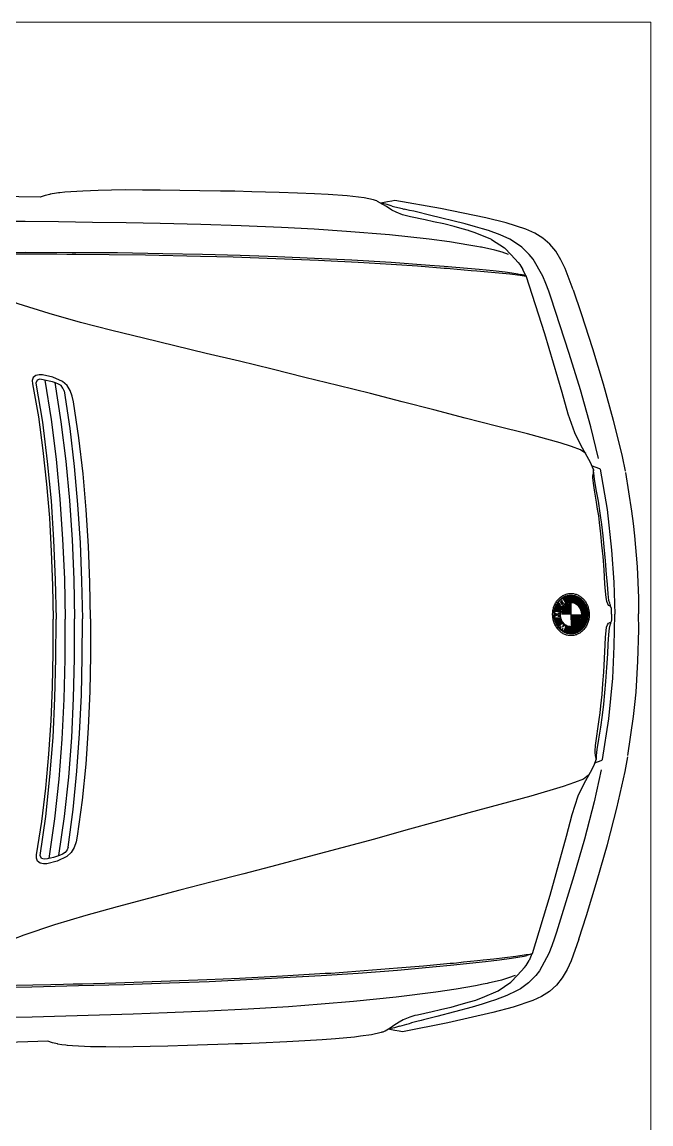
# Model space of a CAD drawing. Header units: inches. Extents: x 13 to 261, y -112 to -47.
# Drawn here: x 112.909 to 114.251, y -76.497 to -74.147 of the extents above; entities that cross this region are included whole.
import ezdxf

# ---------------------------------------------------------------- set-up
doc = ezdxf.new("R2010")
doc.units = ezdxf.units.IN
doc.header["$MEASUREMENT"] = 0
doc.layers.add('CAJONES', color=3, linetype='Continuous', lineweight=20)

msp = doc.modelspace()

# ---------------------------------------------------------------- linework, layer by layer
at = {"linetype": 'Continuous'}
for p, q in [((112.9474, -74.5204), (112.6963, -74.5161)), ((112.9888, -74.5105), (112.9863, -74.511)), ((113.6609, -74.5265), (113.6589, -74.526)), ((113.7356, -74.5483), (113.7241, -74.5454)), ((113.9102, -74.6103), (113.9092, -74.6098)), ((113.9834, -74.6881), (113.9773, -74.6742)), ((114.0626, -75.3738), (114.0627, -75.3769)), ((114.0639, -75.373), (114.064, -75.3787)), ((114.0652, -75.3723), (114.0653, -75.3806)), ((114.0665, -75.3717), (114.0666, -75.3825)), ((114.0678, -75.3711), (114.0679, -75.3843)), ((114.0691, -75.3706), (114.0693, -75.3874)), ((114.0704, -75.3702), (114.0706, -75.3866)), ((114.0717, -75.3698), (114.0719, -75.386)), ((114.073, -75.3695), (114.0731, -75.3855)), ((114.0743, -75.3693), (114.0744, -75.3851)), ((114.0756, -75.3691), (114.0757, -75.3848)), ((114.0769, -75.3689), (114.077, -75.3846)), ((114.0782, -75.3688), (114.0783, -75.3844)), ((114.0795, -75.3688), (114.0796, -75.3843)), ((114.0808, -75.3688), (114.0809, -75.3844)), ((114.0821, -75.3689), (114.0822, -75.3845)), ((114.0834, -75.369), (114.0835, -75.3847)), ((114.0847, -75.3692), (114.0848, -75.385)), ((114.086, -75.3694), (114.0861, -75.3854)), ((114.0873, -75.3697), (114.0875, -75.3859)), ((114.0886, -75.37), (114.0888, -75.3865)), ((114.0899, -75.3705), (114.0901, -75.3872)), ((114.0912, -75.3709), (114.0914, -75.388)), ((114.0925, -75.3715), (114.0927, -75.389)), ((114.0938, -75.3721), (114.094, -75.3901)), ((114.0951, -75.3727), (114.0953, -75.3915)), ((114.0964, -75.3735), (114.0966, -75.393)), ((114.0459, -75.3963), (114.046, -75.4033)), ((114.0472, -75.3928), (114.0473, -75.4033)), ((114.0485, -75.3899), (114.0486, -75.4032)), ((114.0498, -75.3874), (114.0499, -75.4031)), ((114.051, -75.3853), (114.0512, -75.4031)), ((114.0523, -75.3835), (114.0525, -75.403)), ((114.0536, -75.3818), (114.0538, -75.4029)), ((114.0549, -75.3803), (114.0549, -75.3822)), ((114.055, -75.3872), (114.0551, -75.4029)), ((114.0562, -75.3789), (114.0562, -75.3809)), ((114.0563, -75.388), (114.0564, -75.4028)), ((114.0575, -75.3777), (114.0575, -75.3797)), ((114.0576, -75.3921), (114.0577, -75.4057)), ((114.0588, -75.3766), (114.0588, -75.3785)), ((114.0588, -75.3824), (114.0588, -75.3849)), ((114.0589, -75.393), (114.059, -75.4006)), ((114.0601, -75.3756), (114.0601, -75.3773)), ((114.0601, -75.3812), (114.0601, -75.3838)), ((114.0602, -75.3874), (114.0602, -75.3884)), ((114.0602, -75.3931), (114.0603, -75.3976)), ((114.0614, -75.3746), (114.0614, -75.3761)), ((114.0614, -75.3818), (114.0614, -75.3826)), ((114.0615, -75.3861), (114.0615, -75.3887)), ((114.0615, -75.3925), (114.0615, -75.3952)), ((114.0627, -75.3849), (114.0628, -75.3875)), ((114.0628, -75.3913), (114.0628, -75.3933)), ((114.0628, -75.3965), (114.063, -75.4105)), ((114.064, -75.3855), (114.0641, -75.3862)), ((114.0641, -75.3901), (114.0641, -75.3917)), ((114.0641, -75.3946), (114.0643, -75.4104)), ((114.0654, -75.3889), (114.0654, -75.3904)), ((114.0654, -75.3931), (114.0656, -75.4104)), ((114.0667, -75.3877), (114.0667, -75.3892)), ((114.0667, -75.3918), (114.0669, -75.4104)), ((114.068, -75.3865), (114.068, -75.3882)), ((114.068, -75.3906), (114.0682, -75.4104)), ((114.0693, -75.3897), (114.0695, -75.4104)), ((114.0706, -75.3889), (114.0708, -75.4104)), ((114.0719, -75.3882), (114.0721, -75.4104)), ((114.0732, -75.3876), (114.0734, -75.4104)), ((114.0745, -75.3872), (114.0747, -75.4103)), ((114.0758, -75.3868), (114.076, -75.4103)), ((114.0771, -75.3866), (114.0773, -75.4103)), ((114.0784, -75.3864), (114.0786, -75.4103)), ((114.0796, -75.3843), (114.0801, -75.4363)), ((114.0978, -75.3743), (114.0979, -75.3949)), ((114.0991, -75.3752), (114.0993, -75.3972)), ((114.1004, -75.3762), (114.1006, -75.4003)), ((114.1017, -75.3773), (114.1019, -75.4053)), ((114.103, -75.3785), (114.1036, -75.4416)), ((114.1043, -75.3799), (114.1048, -75.4403)), ((114.1056, -75.3814), (114.1061, -75.4388)), ((114.1069, -75.383), (114.1074, -75.4371)), ((114.1082, -75.3848), (114.1087, -75.4352)), ((114.1096, -75.3869), (114.11, -75.4331)), ((114.1109, -75.3893), (114.1113, -75.4307)), ((114.1122, -75.3922), (114.1125, -75.4278)), ((114.1135, -75.3957), (114.1138, -75.4243)), ((114.0447, -75.4014), (114.0449, -75.4198)), ((114.046, -75.4079), (114.0461, -75.4133)), ((114.0461, -75.4179), (114.0462, -75.4249)), ((114.0474, -75.4084), (114.0474, -75.4128)), ((114.0474, -75.4179), (114.0475, -75.4284)), ((114.0487, -75.4089), (114.0487, -75.4122)), ((114.0487, -75.418), (114.0489, -75.4313)), ((114.05, -75.4094), (114.05, -75.4117)), ((114.05, -75.418), (114.0502, -75.4337)), ((114.0513, -75.4099), (114.0513, -75.4112)), ((114.0513, -75.4181), (114.0515, -75.4358)), ((114.0525, -75.4072), (114.0525, -75.4075)), ((114.0526, -75.4104), (114.0526, -75.4107)), ((114.0526, -75.4136), (114.0526, -75.4139)), ((114.0526, -75.4181), (114.0528, -75.4376)), ((114.0538, -75.4071), (114.0539, -75.408)), ((114.0539, -75.413), (114.0539, -75.414)), ((114.0539, -75.4181), (114.0541, -75.435)), ((114.0551, -75.407), (114.0552, -75.4085)), ((114.0552, -75.4125), (114.0552, -75.414)), ((114.0552, -75.4182), (114.0554, -75.4339)), ((114.0564, -75.4056), (114.0565, -75.4154)), ((114.0565, -75.4182), (114.0567, -75.4327)), ((114.0578, -75.4153), (114.058, -75.4316)), ((114.0592, -75.4204), (114.0593, -75.4304)), ((114.0603, -75.4022), (114.0604, -75.4105)), ((114.0616, -75.3989), (114.0617, -75.4105)), ((114.0799, -75.4103), (114.0801, -75.4343)), ((114.0812, -75.4103), (114.0814, -75.4342)), ((114.0825, -75.4103), (114.0827, -75.434)), ((114.0838, -75.4103), (114.084, -75.4338)), ((114.0851, -75.4103), (114.0853, -75.4334)), ((114.0864, -75.4102), (114.0866, -75.433)), ((114.0877, -75.4102), (114.0879, -75.4324)), ((114.089, -75.4102), (114.0892, -75.4317)), ((114.0903, -75.4102), (114.0905, -75.4309)), ((114.0916, -75.4102), (114.0917, -75.43)), ((114.0929, -75.4102), (114.093, -75.4289)), ((114.0942, -75.4102), (114.0943, -75.4275)), ((114.0955, -75.4102), (114.0956, -75.426)), ((114.0968, -75.4101), (114.0969, -75.4241)), ((114.0981, -75.4101), (114.0982, -75.4217)), ((114.0994, -75.4101), (114.0994, -75.4184)), ((114.1008, -75.42), (114.101, -75.444)), ((114.102, -75.415), (114.1023, -75.4429)), ((114.1149, -75.4008), (114.1151, -75.4192)), ((114.0541, -75.4374), (114.0541, -75.4392)), ((114.0554, -75.439), (114.0554, -75.4407)), ((114.0567, -75.4379), (114.0568, -75.4421)), ((114.058, -75.4367), (114.058, -75.438)), ((114.0581, -75.4418), (114.0581, -75.4433)), ((114.0594, -75.443), (114.0594, -75.4444)), ((114.0605, -75.4234), (114.0605, -75.4293)), ((114.0607, -75.4423), (114.0607, -75.4454)), ((114.0618, -75.4257), (114.0618, -75.4283)), ((114.0619, -75.4365), (114.0619, -75.4368)), ((114.0619, -75.4412), (114.062, -75.4433)), ((114.0631, -75.4276), (114.0631, -75.4299)), ((114.0632, -75.4332), (114.0632, -75.4357)), ((114.0644, -75.4291), (114.0645, -75.4345)), ((114.0658, -75.4305), (114.0658, -75.4333)), ((114.0659, -75.4432), (114.0659, -75.4485)), ((114.0671, -75.4316), (114.0671, -75.4336)), ((114.0671, -75.44), (114.0672, -75.4491)), ((114.0684, -75.4326), (114.0684, -75.4344)), ((114.0684, -75.4367), (114.0685, -75.4497)), ((114.0697, -75.4334), (114.0698, -75.4502)), ((114.071, -75.4341), (114.0711, -75.4506)), ((114.0723, -75.4347), (114.0724, -75.4509)), ((114.0736, -75.4352), (114.0737, -75.4512)), ((114.0749, -75.4356), (114.075, -75.4514)), ((114.0762, -75.4359), (114.0763, -75.4516)), ((114.0775, -75.4361), (114.0776, -75.4518)), ((114.0788, -75.4362), (114.0789, -75.4518)), ((114.0801, -75.4362), (114.0802, -75.4518)), ((114.0814, -75.4362), (114.0815, -75.4518)), ((114.0827, -75.4361), (114.0828, -75.4517)), ((114.084, -75.4358), (114.0841, -75.4515)), ((114.0853, -75.4355), (114.0854, -75.4514)), ((114.0866, -75.4351), (114.0867, -75.4511)), ((114.0879, -75.4346), (114.088, -75.4508)), ((114.0892, -75.434), (114.0893, -75.4504)), ((114.0905, -75.4332), (114.0906, -75.45)), ((114.0918, -75.4324), (114.0919, -75.4495)), ((114.0931, -75.4314), (114.0932, -75.4489)), ((114.0944, -75.4302), (114.0945, -75.4483)), ((114.0956, -75.4289), (114.0958, -75.4476)), ((114.0969, -75.4273), (114.0971, -75.4468)), ((114.0982, -75.4254), (114.0984, -75.446)), ((114.0995, -75.4231), (114.0997, -75.445)), ((114.062, -75.4448), (114.062, -75.4463)), ((114.0633, -75.4457), (114.0633, -75.4471)), ((114.0646, -75.4465), (114.0646, -75.4479)), ((113.9963, -76.1341), (113.9905, -76.1481)), ((113.9245, -76.2132), (113.9236, -76.2137)), ((113.7511, -76.2783), (113.7397, -76.2814)), ((113.6768, -76.3014), (113.6748, -76.302)), ((112.9635, -76.3203), (112.7125, -76.3291)), ((113.0051, -76.3295), (113.0025, -76.329))]:
    msp.add_line(p, q, dxfattribs=at)
for points in [[(112.9683, -74.5142), (112.9578, -74.5168), (112.9474, -74.5204)], [(112.9863, -74.511), (112.9778, -74.5121), (112.9683, -74.5136)], [(112.9688, -74.5137), (112.9683, -74.5142), (112.9688, -74.5137)], [(113.6589, -74.526), (113.6384, -74.5217), (113.6149, -74.5189), (113.6024, -74.5175), (113.5618, -74.5144), (113.5328, -74.5127), (113.4963, -74.5115), (113.4573, -74.5098), (113.3988, -74.5084), (113.3628, -74.5072), (113.3473, -74.5073), (113.3323, -74.507), (113.2883, -74.5063), (113.2457, -74.5057), (113.2037, -74.5051), (113.1657, -74.5049), (113.1297, -74.5048), (113.0997, -74.505), (113.0712, -74.5058), (113.0382, -74.5071), (112.9998, -74.5094), (112.9893, -74.5105)], [(113.663, -74.527), (113.663, -74.527), (113.6609, -74.5265)], [(113.6675, -74.529), (113.6655, -74.528), (113.663, -74.527)], [(113.7045, -74.5271), (113.6975, -74.5287), (113.6885, -74.5303), (113.6742, -74.5329)], [(113.8983, -74.5644), (113.8016, -74.5443), (113.7045, -74.5271)], [(113.6861, -74.5403), (113.6785, -74.5354), (113.6675, -74.529)], [(113.6986, -74.5392), (113.688, -74.5358), (113.6744, -74.533)], [(113.7318, -74.5609), (113.7207, -74.5575), (113.7067, -74.5521), (113.6976, -74.5477), (113.6861, -74.5403)], [(113.6986, -74.5392), (113.7041, -74.5406), (113.7141, -74.543), (113.7201, -74.5445), (113.7231, -74.5455), (113.7241, -74.5454)], [(114.0327, -74.7207), (114.0266, -74.7042), (114.0199, -74.6883), (113.9996, -74.652), (113.991, -74.6421), (113.9754, -74.6267), (113.9577, -74.6144), (113.9497, -74.6099), (113.9286, -74.6001), (113.904, -74.5913), (113.891, -74.5875), (113.876, -74.5831), (113.8539, -74.5768), (113.7782, -74.5585), (113.7502, -74.5517), (113.7447, -74.5503), (113.7356, -74.5483)], [(113.947, -74.6425), (113.933, -74.6376), (113.9179, -74.6332), (113.8894, -74.627), (113.8894, -74.627), (113.8869, -74.6265), (113.8788, -74.6251), (113.8623, -74.6222), (113.8208, -74.6156), (113.7772, -74.61), (113.6926, -74.6007), (113.601, -74.5931), (113.532, -74.5887), (113.4625, -74.5848), (113.3764, -74.5811), (113.2899, -74.5783), (113.2034, -74.5761), (113.1309, -74.5748), (113.0588, -74.5739), (112.9868, -74.573), (112.9153, -74.5722), (112.8398, -74.5719), (112.7643, -74.571), (112.6618, -74.571)], [(113.8615, -74.5912), (113.848, -74.5873), (113.8305, -74.5825), (113.8084, -74.5772), (113.7864, -74.5724), (113.7688, -74.5685), (113.7373, -74.5618), (113.7318, -74.5609)], [(114.0847, -74.7177), (114.0673, -74.6719), (114.0586, -74.6535), (114.0474, -74.6356), (114.0348, -74.6202), (114.0197, -74.6073), (114.0026, -74.597), (113.984, -74.5886), (113.9419, -74.575), (113.8983, -74.5644)], [(113.9092, -74.6098), (113.8756, -74.5961), (113.863, -74.5917), (113.8615, -74.5912)], [(113.9102, -74.6103), (113.9379, -74.6285), (113.9525, -74.6433)], [(112.8324, -74.6379), (112.9159, -74.6372), (113.0154, -74.6378), (113.1124, -74.6384), (113.2094, -74.6401), (113.294, -74.6418), (113.374, -74.6441), (113.4535, -74.6469), (113.533, -74.6502), (113.6121, -74.654), (113.6961, -74.6587), (113.7792, -74.665), (113.8097, -74.6672), (113.8843, -74.6735), (113.9143, -74.6768), (113.9398, -74.6795), (113.9538, -74.6814), (113.9669, -74.6833), (113.9729, -74.6847)], [(112.8469, -74.6413), (112.9179, -74.6412), (112.9564, -74.6413), (112.9829, -74.6411), (113.004, -74.6414), (113.0235, -74.6417), (113.095, -74.6421), (113.1725, -74.6434), (113.2895, -74.6458), (113.359, -74.6477), (113.4506, -74.6509), (113.5416, -74.6546), (113.5541, -74.655), (113.6256, -74.6588), (113.6967, -74.6632), (113.7522, -74.6667), (113.8092, -74.6712), (113.8163, -74.6716), (113.8223, -74.6721), (113.8373, -74.6734), (113.8523, -74.6748), (113.8673, -74.6762), (113.8793, -74.6771), (113.9023, -74.6794), (113.9494, -74.6839), (113.9714, -74.6867), (113.9804, -74.6877), (113.9844, -74.6881)], [(113.9525, -74.6433), (113.9676, -74.6593), (113.9712, -74.6637), (113.9773, -74.6742)], [(113.9834, -74.6881), (113.9794, -74.6867), (113.9729, -74.6847)], [(114.0879, -75.0227), (114.074, -74.9828), (114.0611, -74.9369), (114.0245, -74.8118), (113.9844, -74.6881)], [(114.1114, -75.0669), (114.1002, -75.0591), (114.0812, -75.0518), (114.0571, -75.044), (113.9874, -75.0246), (113.9213, -75.0082), (113.8546, -74.9913), (113.7875, -74.9739), (113.7198, -74.9565), (113.6521, -74.9391), (113.5825, -74.9217), (113.5123, -74.9044), (113.4427, -74.887), (113.3725, -74.8701), (113.3019, -74.8532), (113.2347, -74.8373), (113.1676, -74.8209), (113.1004, -74.8045), (113.0333, -74.7871), (112.9666, -74.7682), (112.9004, -74.7473), (112.8111, -74.7146), (112.7734, -74.698)], [(114.1386, -75.0778), (114.1223, -75.0099), (114.1001, -74.9311), (114.0764, -74.8533), (114.0368, -74.7337), (114.0327, -74.7207)], [(114.0847, -74.7177), (114.1016, -74.7681), (114.1258, -74.8429), (114.149, -74.9182), (114.1702, -74.9955), (114.1894, -75.0733), (114.1956, -75.1048)], [(112.9523, -74.8989), (112.9453, -74.8989), (112.9383, -74.9005), (112.9328, -74.9045), (112.9304, -74.9111), (112.9309, -74.9181)], [(113.0183, -74.9563), (113.0157, -74.9443), (113.0116, -74.9323), (113.005, -74.9219), (112.9954, -74.9135), (112.9743, -74.9042), (112.9523, -74.8989)], [(112.9309, -74.9181), (112.9436, -74.9889), (112.9532, -75.0604), (112.9608, -75.1323), (112.967, -75.2042), (112.9711, -75.2762), (112.9738, -75.3482), (112.9749, -75.4202)], [(112.9986, -74.9335), (112.996, -74.9275), (112.992, -74.922), (112.9864, -74.9186), (112.9799, -74.9161), (112.9734, -74.9142), (112.9669, -74.9122), (112.9604, -74.9108), (112.9538, -74.9094), (112.9468, -74.9084), (112.9409, -74.9105), (112.9384, -74.917)], [(112.9384, -74.917), (112.9522, -74.9999), (112.9624, -75.0838), (112.9707, -75.1677), (112.9759, -75.2517), (112.9797, -75.3361), (112.9814, -75.4201)], [(112.9574, -74.9103), (112.9711, -74.9942), (112.9819, -75.0791), (112.9896, -75.164), (112.9954, -75.2495), (112.9991, -75.3345), (113.0009, -75.42)], [(112.9784, -74.9156), (112.9916, -74.999), (113.0024, -75.0829), (113.0102, -75.1669), (113.0159, -75.2508), (113.0192, -75.3353), (113.0209, -75.4198)], [(112.9986, -74.9335), (113.0108, -75.0138), (113.02, -75.0948), (113.0272, -75.1757), (113.0325, -75.2572), (113.0357, -75.3381), (113.0374, -75.4196)], [(113.0549, -75.4195), (113.0532, -75.342), (113.0505, -75.2645), (113.0458, -75.187), (113.0391, -75.1101), (113.03, -75.0332), (113.0183, -74.9563)], [(114.1281, -75.1009), (114.122, -75.0859), (114.1149, -75.073), (114.1011, -75.0491), (114.0879, -75.0227)], [(114.125, -75.0932), (114.1386, -75.0978), (114.1406, -75.0987), (114.1421, -75.1002)], [(114.1281, -75.1009), (114.1281, -75.1014), (114.1281, -75.1029), (114.1276, -75.1049), (114.1272, -75.1089), (114.1262, -75.1144), (114.1263, -75.1189), (114.1274, -75.1299), (114.1295, -75.1448), (114.1337, -75.1703), (114.1359, -75.1853), (114.1385, -75.1998), (114.1401, -75.2143), (114.1433, -75.2382), (114.1455, -75.2622), (114.1478, -75.2862), (114.15, -75.3152), (114.1518, -75.3447), (114.1529, -75.3606), (114.1546, -75.3741), (114.1556, -75.3821), (114.1577, -75.3871), (114.1597, -75.3906), (114.1617, -75.3911), (114.1627, -75.3916), (114.1637, -75.3916), (114.1642, -75.3915), (114.1642, -75.3905), (114.1637, -75.3891), (114.1627, -75.3861), (114.1611, -75.3801), (114.1595, -75.3661), (114.1578, -75.3456), (114.1561, -75.3251), (114.1538, -75.2956), (114.1511, -75.2662), (114.1489, -75.2422), (114.1457, -75.2182), (114.1424, -75.1942), (114.1387, -75.1688), (114.134, -75.1433), (114.1303, -75.1213), (114.1287, -75.1089), (114.1281, -75.1029), (114.1281, -75.1009)], [(114.1421, -75.1002), (114.1569, -75.1861), (114.1666, -75.273), (114.1713, -75.3415), (114.1734, -75.4095)], [(114.1962, -75.1072), (114.2094, -75.1901), (114.2126, -75.2161), (114.2159, -75.2421), (114.221, -75.3085), (114.2241, -75.375), (114.2244, -75.409)], [(114.0551, -75.382), (114.0618, -75.3757), (114.0689, -75.3856), (114.0618, -75.3923)], [(114.0591, -75.3847), (114.0617, -75.3823), (114.0606, -75.3807), (114.0581, -75.3831), (114.0581, -75.3831)], [(114.0604, -75.3871), (114.0633, -75.3844), (114.0644, -75.386), (114.0615, -75.3887)], [(114.1664, -75.4095), (114.1663, -75.4055), (114.1663, -75.401), (114.1663, -75.3975), (114.1652, -75.394), (114.1642, -75.391)], [(112.9399, -75.923), (112.9513, -75.8519), (112.9596, -75.7803), (112.966, -75.7083), (112.9708, -75.6362), (112.9737, -75.5642), (112.9751, -75.4922), (112.9749, -75.4202)], [(112.9474, -75.924), (112.9597, -75.8408), (112.9684, -75.7568), (112.9752, -75.6727), (112.9789, -75.5887), (112.9812, -75.5041), (112.9814, -75.4201)], [(112.9665, -75.9303), (112.9787, -75.8462), (112.988, -75.7611), (112.9942, -75.676), (112.9984, -75.5905), (113.0007, -75.5055), (113.0009, -75.42)], [(112.9874, -75.9246), (112.9992, -75.841), (113.0084, -75.7569), (113.0147, -75.6728), (113.0189, -75.5888), (113.0207, -75.5043), (113.0209, -75.4198)], [(113.0073, -75.9064), (113.018, -75.8258), (113.0258, -75.7447), (113.0316, -75.6637), (113.0354, -75.5822), (113.0371, -75.5011), (113.0374, -75.4196)], [(113.0549, -75.4195), (113.0546, -75.497), (113.0533, -75.5745), (113.05, -75.652), (113.0447, -75.7291), (113.0369, -75.8061), (113.0266, -75.8832)], [(114.1476, -75.7192), (114.1609, -75.6331), (114.1691, -75.546), (114.1725, -75.4775), (114.1734, -75.4095)], [(114.1664, -75.4095), (114.1664, -75.4135), (114.1664, -75.418), (114.1665, -75.4215), (114.1655, -75.425), (114.1645, -75.428)], [(114.2016, -75.7112), (114.2133, -75.6281), (114.2161, -75.6021), (114.2189, -75.5761), (114.2228, -75.5095), (114.2247, -75.443), (114.2244, -75.409)], [(114.1336, -75.7188), (114.1336, -75.7183), (114.1336, -75.7168), (114.1331, -75.7148), (114.1326, -75.7108), (114.1315, -75.7054), (114.1315, -75.7009), (114.1324, -75.6898), (114.1342, -75.6748), (114.138, -75.6493), (114.1399, -75.6343), (114.1422, -75.6198), (114.1436, -75.6052), (114.1464, -75.5812), (114.1482, -75.5572), (114.15, -75.5332), (114.1517, -75.5042), (114.153, -75.4747), (114.1538, -75.4586), (114.1552, -75.4451), (114.1561, -75.4371), (114.1581, -75.4321), (114.16, -75.4286), (114.162, -75.4281), (114.163, -75.4276), (114.164, -75.4275), (114.1645, -75.4275), (114.1645, -75.4285), (114.1641, -75.43), (114.1631, -75.4331), (114.1616, -75.4391), (114.1603, -75.4531), (114.1589, -75.4736), (114.1576, -75.4941), (114.1559, -75.5236), (114.1537, -75.5531), (114.1519, -75.5772), (114.1491, -75.6012), (114.1463, -75.6252), (114.143, -75.6507), (114.1388, -75.6763), (114.1355, -75.6983), (114.1341, -75.7108), (114.1336, -75.7168), (114.1336, -75.7188)], [(114.1336, -75.7188), (114.1278, -75.7339), (114.1209, -75.7469), (114.1076, -75.7711), (114.0948, -75.7977)], [(114.0971, -76.1027), (114.1131, -76.052), (114.1359, -75.9768), (114.1578, -75.9011), (114.1776, -75.8234), (114.1954, -75.7453), (114.2011, -75.7137)], [(114.1306, -75.7266), (114.1442, -75.7217), (114.1462, -75.7207), (114.1476, -75.7192)], [(114.1445, -75.7417), (114.1294, -75.8099), (114.1087, -75.8891), (114.0864, -75.9673), (114.0489, -76.0876), (114.045, -76.1006)], [(114.1175, -75.7531), (114.1065, -75.7611), (114.0876, -75.7687), (114.0637, -75.777), (113.9943, -75.7976), (113.9285, -75.8152), (113.8621, -75.8333), (113.7953, -75.8519), (113.728, -75.8705), (113.6606, -75.8891), (113.5913, -75.9077), (113.5215, -75.9263), (113.4521, -75.9449), (113.3823, -75.9631), (113.3119, -75.9812), (113.2451, -75.9983), (113.1783, -76.0159), (113.1114, -76.0335), (113.0446, -76.0521), (112.9782, -76.0722), (112.9124, -76.0943), (112.8237, -76.1286), (112.7864, -76.1459)], [(114.0948, -75.7977), (114.0817, -75.8378), (114.0696, -75.8839), (114.0352, -76.0097), (113.9973, -76.1341)], [(113.0266, -75.8832), (113.0242, -75.8953), (113.0203, -75.9073), (113.0139, -75.9179), (113.0044, -75.9264), (112.9835, -75.9361), (112.9616, -75.9418)], [(113.0073, -75.9064), (113.0048, -75.9124), (113.0009, -75.918), (112.9954, -75.9215), (112.9889, -75.9241), (112.9824, -75.9261), (112.976, -75.9282), (112.9695, -75.9298), (112.963, -75.9313), (112.956, -75.9324), (112.95, -75.9304), (112.9474, -75.924)], [(112.9616, -75.9418), (112.9546, -75.9419), (112.9476, -75.9405), (112.942, -75.9365), (112.9395, -75.93), (112.9399, -75.923)], [(114.045, -76.1006), (114.0392, -76.1172), (114.0328, -76.1333), (114.0132, -76.1699), (114.0048, -76.18), (113.9894, -76.1956), (113.972, -76.2083), (113.964, -76.2129), (113.9431, -76.2231), (113.9187, -76.2323), (113.9058, -76.2364), (113.8908, -76.241), (113.8689, -76.2477), (113.7935, -76.2674), (113.7656, -76.2746), (113.7601, -76.2762), (113.7511, -76.2783)], [(114.0971, -76.1027), (114.0805, -76.1488), (114.0721, -76.1674), (114.0613, -76.1855), (114.0489, -76.2011), (114.0341, -76.2142), (114.0172, -76.2249), (113.9987, -76.2336), (113.9569, -76.2479), (113.9135, -76.2593)], [(112.8464, -76.2049), (112.9299, -76.2041), (113.0294, -76.2017), (113.1264, -76.1994), (113.2234, -76.196), (113.3078, -76.1927), (113.3878, -76.189), (113.4673, -76.1848), (113.5467, -76.1801), (113.6257, -76.1749), (113.7096, -76.1686), (113.7926, -76.1609), (113.8231, -76.1581), (113.8975, -76.1505), (113.9275, -76.1467), (113.9529, -76.1435), (113.9669, -76.1413), (113.9799, -76.1392), (113.9859, -76.1377)], [(112.8609, -76.2012), (112.9319, -76.2001), (112.9704, -76.1993), (112.9969, -76.199), (113.0179, -76.1983), (113.0374, -76.1977), (113.1089, -76.196), (113.1863, -76.1933), (113.3033, -76.1888), (113.3728, -76.1857), (113.4642, -76.1808), (113.5552, -76.1755), (113.5677, -76.1749), (113.6391, -76.1698), (113.7101, -76.1641), (113.7656, -76.1596), (113.8225, -76.1541), (113.8295, -76.1536), (113.8355, -76.153), (113.8505, -76.1514), (113.8655, -76.1497), (113.8805, -76.1481), (113.8925, -76.147), (113.9154, -76.1443), (113.9624, -76.1389), (113.9844, -76.1357), (113.9933, -76.1346), (113.9973, -76.1341)], [(113.9662, -76.1795), (113.9811, -76.1632), (113.9846, -76.1587), (113.9905, -76.1481)], [(113.9963, -76.1341), (113.9924, -76.1356), (113.9859, -76.1377)], [(113.9608, -76.1804), (113.9468, -76.1855), (113.9318, -76.1902), (113.9034, -76.1969), (113.9034, -76.1969), (113.9009, -76.1974), (113.8929, -76.199), (113.8764, -76.2022), (113.835, -76.2095), (113.7916, -76.2159), (113.7072, -76.2267), (113.6157, -76.236), (113.5468, -76.2416), (113.4773, -76.2467), (113.3914, -76.252), (113.3049, -76.2563), (113.2184, -76.26), (113.146, -76.2627), (113.074, -76.2648), (113.002, -76.267), (112.9305, -76.2691), (112.855, -76.2708), (112.7795, -76.273), (112.677, -76.2749)], [(113.9245, -76.2132), (113.9519, -76.1945), (113.9662, -76.1795)], [(113.9236, -76.2137), (113.8902, -76.228), (113.8777, -76.2326), (113.8762, -76.2332)], [(113.8762, -76.2332), (113.8628, -76.2373), (113.8453, -76.2424), (113.8234, -76.2481), (113.8014, -76.2533), (113.7839, -76.2575), (113.7525, -76.2648), (113.747, -76.2658)], [(113.747, -76.2658), (113.736, -76.2694), (113.7221, -76.275), (113.7131, -76.2796), (113.7017, -76.2872)], [(113.9135, -76.2593), (113.8172, -76.2812), (113.7203, -76.3001)], [(113.7017, -76.2872), (113.6942, -76.2923), (113.6833, -76.2989)], [(113.7142, -76.2881), (113.7037, -76.2917), (113.6902, -76.2947)], [(113.7142, -76.2881), (113.7197, -76.2866), (113.7297, -76.284), (113.7357, -76.2824), (113.7387, -76.2814), (113.7397, -76.2814)], [(113.6748, -76.302), (113.6544, -76.3066), (113.6309, -76.3099), (113.6184, -76.3115), (113.5779, -76.3153), (113.549, -76.3176), (113.5125, -76.3194), (113.4735, -76.3218), (113.415, -76.3243), (113.379, -76.3261), (113.3635, -76.3262), (113.3485, -76.3269), (113.3046, -76.3283), (113.2621, -76.3297), (113.2201, -76.331), (113.1821, -76.3319), (113.1461, -76.3327), (113.1161, -76.333), (113.0876, -76.3327), (113.0546, -76.332), (113.0161, -76.3304), (113.0056, -76.3294)], [(113.6788, -76.3009), (113.6788, -76.3009), (113.6768, -76.3014)], [(113.6833, -76.2989), (113.6813, -76.2999), (113.6788, -76.3009)], [(113.7203, -76.3001), (113.7133, -76.2986), (113.7043, -76.2972), (113.69, -76.2949)], [(112.9845, -76.3261), (112.974, -76.3237), (112.9635, -76.3203)], [(112.985, -76.3266), (112.9845, -76.3261), (112.985, -76.3266)], [(113.0025, -76.329), (112.994, -76.3281), (112.9846, -76.3268)]]:
    msp.add_lwpolyline(points, dxfattribs=at)
for points in [[(114.0803, -75.4553, -0.056462), (114.0727, -75.4545, -0.055115), (114.0653, -75.452, -0.052786), (114.0585, -75.4479, -0.05002), (114.0526, -75.4424, -0.047333), (114.0477, -75.4356, -0.045092), (114.044, -75.4278, -0.043513), (114.0417, -75.4194, -0.042704), (114.0409, -75.4107, -0.042704), (114.0415, -75.4019, -0.043513), (114.0437, -75.3934, -0.045092), (114.0472, -75.3856, -0.047333), (114.052, -75.3787, -0.05002), (114.0579, -75.3731, -0.052786), (114.0646, -75.3689, -0.055115), (114.0719, -75.3662, -0.056462), (114.0795, -75.3653, -0.056462), (114.0871, -75.3661, -0.055115), (114.0944, -75.3686, -0.052786), (114.1012, -75.3727, -0.05002), (114.1072, -75.3782, -0.047333), (114.1121, -75.385, -0.045092), (114.1157, -75.3928, -0.043513), (114.118, -75.4012, -0.042704), (114.1189, -75.41, -0.042704), (114.1182, -75.4187, -0.043513), (114.1161, -75.4272, -0.045092), (114.1125, -75.435, -0.047333), (114.1077, -75.4419, -0.05002), (114.1019, -75.4475, -0.052786), (114.0952, -75.4517, -0.055115), (114.0879, -75.4544, -0.056462)], [(114.0439, -75.4106, -0.042704), (114.0445, -75.4025, -0.043513), (114.0465, -75.3947, -0.045092), (114.0497, -75.3875, -0.047333), (114.0542, -75.3812, -0.05002), (114.0596, -75.3759, -0.052786), (114.0658, -75.372, -0.055115), (114.0725, -75.3696, -0.056462), (114.0795, -75.3688, -0.056462), (114.0865, -75.3695, -0.055115), (114.0933, -75.3718, -0.052786), (114.0996, -75.3756, -0.05002), (114.1051, -75.3807, -0.047333), (114.1096, -75.387, -0.045092), (114.113, -75.3941, -0.043513), (114.1151, -75.4019, -0.042704), (114.1159, -75.41, -0.042704), (114.1153, -75.4181, -0.043513), (114.1133, -75.4259, -0.045092), (114.11, -75.4331, -0.047333), (114.1056, -75.4394, -0.05002), (114.1002, -75.4447, -0.052786), (114.094, -75.4486, -0.055115), (114.0873, -75.451, -0.056462), (114.0802, -75.4518, -0.056462), (114.0732, -75.4511, -0.055115), (114.0664, -75.4488, -0.052786), (114.0602, -75.445, -0.05002), (114.0547, -75.4399, -0.047333), (114.0501, -75.4336, -0.045092), (114.0468, -75.4265, -0.043513), (114.0446, -75.4187, -0.042704)], [(114.0574, -75.4105, -0.042704), (114.0578, -75.4054, -0.043513), (114.059, -75.4006, -0.045092), (114.061, -75.396, -0.047333), (114.0638, -75.3921, -0.05002), (114.0672, -75.3888, -0.052786), (114.071, -75.3864, -0.055115), (114.0753, -75.3849, -0.056462), (114.0796, -75.3843, -0.056462), (114.084, -75.3848, -0.055115), (114.0883, -75.3862, -0.052786), (114.0922, -75.3886, -0.05002), (114.0956, -75.3918, -0.047333), (114.0984, -75.3957, -0.045092), (114.1006, -75.4002, -0.043513), (114.1019, -75.405, -0.042704), (114.1024, -75.4101, -0.042704), (114.102, -75.4152, -0.043513), (114.1007, -75.42, -0.045092), (114.0987, -75.4246, -0.047333), (114.0959, -75.4285, -0.05002), (114.0926, -75.4318, -0.052786), (114.0887, -75.4342, -0.055115), (114.0845, -75.4357, -0.056462), (114.0801, -75.4363, -0.056462), (114.0757, -75.4358, -0.055115), (114.0715, -75.4344, -0.052786), (114.0676, -75.432, -0.05002), (114.0641, -75.4288, -0.047333), (114.0613, -75.4249, -0.045092), (114.0592, -75.4204, -0.043513), (114.0579, -75.4156, -0.042704)]]:
    msp.add_lwpolyline(points, format="xyb", close=True, dxfattribs=at)
for points in [[(114.0568, -75.3881, -0.057431), (114.0562, -75.3879, -0.05562), (114.0556, -75.3877, -0.052954), (114.0551, -75.3874, -0.050038), (114.0547, -75.3869, -0.047381), (114.0544, -75.3863, -0.045314), (114.0541, -75.3857, -0.044018), (114.054, -75.385, -0.04357), (114.054, -75.3844, -0.043992), (114.0541, -75.3837, -0.045263), (114.0543, -75.3831, -0.047309), (114.0546, -75.3825, -0.049952), (114.0551, -75.382, -0.049952)], [(114.0618, -75.3923, -0.053032), (114.0613, -75.3927, -0.055748), (114.0607, -75.393, -0.057627), (114.06, -75.3931, -0.058156), (114.0594, -75.3931, -0.057179), (114.0587, -75.3929, -0.054981), (114.0582, -75.3926, -0.052134), (114.0576, -75.3922, -0.049237), (114.0572, -75.3916, -0.046745), (114.0569, -75.391, -0.044932), (114.0566, -75.3903, -0.043938), (114.0565, -75.3895, -0.043818), (114.0566, -75.3888, -0.044576), (114.0568, -75.3881, -0.044576)], [(114.0581, -75.3831, 0.049195), (114.0579, -75.3833, 0.046619), (114.0578, -75.3834, 0.044593), (114.0578, -75.3836, 0.043291), (114.0577, -75.3838, 0.042789), (114.0577, -75.384, 0.04311), (114.0578, -75.3842, 0.044241), (114.0578, -75.3844, 0.046119), (114.0579, -75.3845, 0.048595), (114.058, -75.3847, 0.051392), (114.0582, -75.3848, 0.054067), (114.0583, -75.3849, 0.056064), (114.0585, -75.3849, 0.056876), (114.0587, -75.3849, 0.056274), (114.0589, -75.3849, 0.054429), (114.059, -75.3848, 0.051819), (114.0592, -75.3847, 0.051819)], [(114.0615, -75.3887, -0.051748), (114.0613, -75.3888, -0.054351), (114.0612, -75.3888, -0.056193), (114.061, -75.3889, -0.056799), (114.0608, -75.3889, -0.055997), (114.0607, -75.3888, -0.054011), (114.0605, -75.3888, -0.051346), (114.0604, -75.3887, -0.048556), (114.0602, -75.3885, -0.046081), (114.0601, -75.3883, -0.044201), (114.0601, -75.3882, -0.043062), (114.0601, -75.388, -0.042729), (114.0601, -75.3878, -0.043217), (114.0601, -75.3876, -0.044502), (114.0602, -75.3874, -0.04651), (114.0603, -75.3872, -0.049071), (114.0604, -75.3871, -0.049071)]]:
    msp.add_lwpolyline(points, format="xyb", dxfattribs=at)
for points in [[(114.0456, -75.4033), (114.0568, -75.4028), (114.0563, -75.407), (114.0517, -75.4072), (114.0564, -75.409), (114.0564, -75.412), (114.0518, -75.4139), (114.0563, -75.4141), (114.0569, -75.4182), (114.0457, -75.4179), (114.0453, -75.4136), (114.0529, -75.4105), (114.0452, -75.4076)], [(114.053, -75.436), (114.0617, -75.4282), (114.064, -75.431), (114.0617, -75.437), (114.0662, -75.433), (114.0691, -75.4349), (114.0646, -75.4465), (114.0615, -75.4445), (114.0632, -75.44), (114.0596, -75.4432), (114.0569, -75.4408), (114.0588, -75.436), (114.0554, -75.439)]]:
    msp.add_lwpolyline(points, close=True, dxfattribs=at)
at = {"layer": 'CAJONES'}
for q in [(109.2507, -74.1466), (114.2507, -83.7466)]:
    msp.add_line((114.2507, -74.1466), q, dxfattribs=at)

doc.saveas('drawing.dxf')
